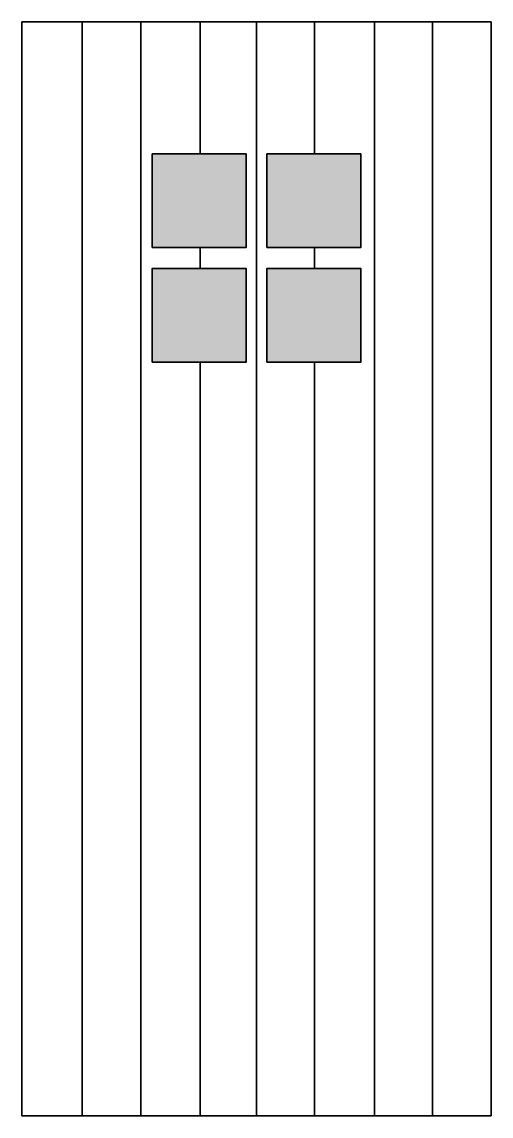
# Model space of a CAD drawing. Header units: millimetres. Extents: x -569 to 331, y -1297 to 803.
import ezdxf

# ---------------------------------------------------------------- set-up
doc = ezdxf.new("R2010")
doc.units = ezdxf.units.MM
doc.header["$MEASUREMENT"] = 0

msp = doc.modelspace()

# ---------------------------------------------------------------- hatches: boundary and pattern name
for points in [[(-319.3, 370), (-139.3, 370), (-139.3, 549.9), (-319.3, 549.9)], [(-99.3, 370), (80.6, 370), (80.6, 549.9), (-99.3, 549.9)], [(-319.3, 150), (-139.3, 150), (-139.3, 329.9), (-319.3, 329.9)], [(-99.3, 150), (80.6, 150), (80.6, 329.9), (-99.3, 329.9)]]:
    msp.add_hatch(color=7).paths.add_polyline_path(points)

# ---------------------------------------------------------------- linework, layer by layer
at = {"color": 7, "lineweight": 35}
for points in [[(330.7, -1296.9), (-569.3, -1296.9), (-569.3, 803.1), (330.7, 803.1)], [(-319.3, 370), (-139.3, 370), (-139.3, 549.9), (-319.3, 549.9)], [(-99.3, 370), (80.6, 370), (80.6, 549.9), (-99.3, 549.9)], [(-319.3, 150), (-139.3, 150), (-139.3, 329.9), (-319.3, 329.9)], [(-99.3, 150), (80.6, 150), (80.6, 329.9), (-99.3, 329.9)]]:
    msp.add_lwpolyline(points, close=True, dxfattribs=at)
for points in [[(-453.5, -1296.8), (-453.5, 803.3)], [(-341.3, -1297.2), (-341.3, 803.3)], [(-227.6, 550.2), (-227.6, 803.3)], [(-119.2, -1296.8), (-119.2, 803.3)], [(-8.2, 550.2), (-8.2, 803.3)], [(106.8, -1297.2), (106.8, 803.3)], [(218.6, -1297.2), (218.6, 803.3)], [(-227.6, 329.8), (-227.6, 370.1)], [(-8.2, 329.8), (-8.2, 370.1)], [(-227.6, -1297.2), (-227.6, 149.9)], [(-7.9, -1297.3), (-7.9, 149.8)]]:
    msp.add_lwpolyline(points, dxfattribs=at)

doc.saveas('drawing.dxf')
